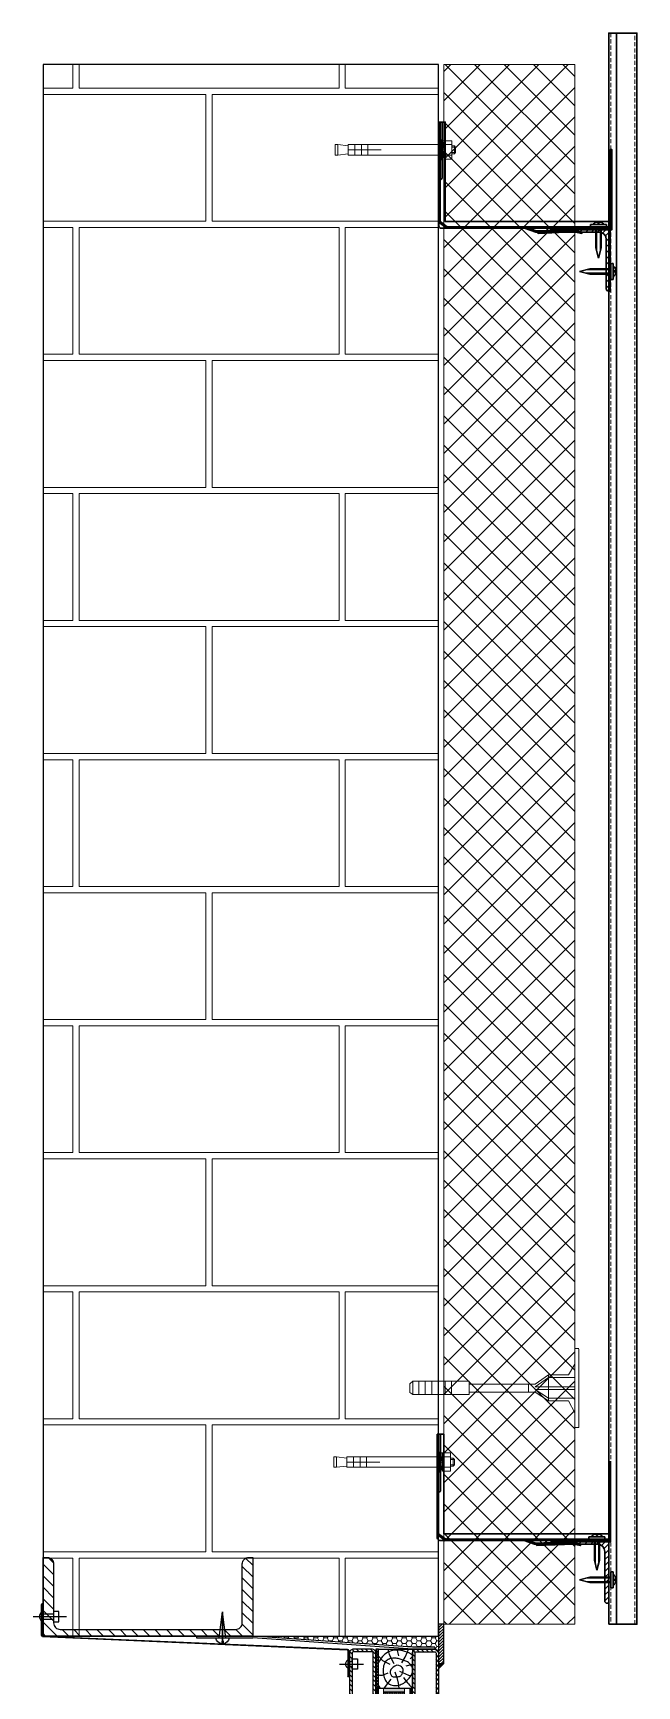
# Model space of a CAD drawing. Header units: millimetres. Extents: x 3616 to 17812, y 1698 to 9799.
# Drawn here: x 4066 to 4527, y 7955 to 9217 of the extents above; entities that cross this region are included whole.
import ezdxf

# ---------------------------------------------------------------- set-up
doc = ezdxf.new("R2010")
doc.units = ezdxf.units.MM
for name, pattern in [('ACAD_ISO02W100', [15, 12, -3]), ('невидимая2', [4.7625, 3.175, -1.5875]), ('ОСЕВАЯ', [50.8, 31.75, -6.35, 6.35, -6.35])]:
    doc.linetypes.add(name, pattern=pattern)
for name, color, linetype, lineweight in [('1', 250, 'Continuous', 30), ('2', 5, 'Continuous', 30), ('3', 4, 'Continuous', 15), ('30', 233, 'Continuous', 5), ('4', 233, 'Continuous', 30), ('An', 6, 'Continuous', 20), ('brackets 80х80', 250, 'Continuous', 30), ('foam', 3, 'Continuous', 5), ('hatch', 6, 'Continuous', 5), ('hidden', 30, 'невидимая2', 5), ('Siding', 3, 'Continuous', 30)]:
    doc.layers.add(name, color=color, linetype=linetype, lineweight=lineweight)
for name, color, linetype in [('B', 82, 'Continuous'), ('base', 5, 'Continuous'), ('wall2', 250, 'Continuous')]:
    doc.layers.add(name, color=color, linetype=linetype)
pattern_1 = [(45, (17875.88, 1174.1216), (-4.4194174, 4.4194174), [])]
pattern_2 = [(45, (1, 542.1392), (-0.56126601, 0.56126601), [])]
pattern_3 = [(45, (1, 592.1392), (-0.56126601, 0.56126601), [])]

# ---------------------------------------------------------------- blocks, each defined once
blk = doc.blocks.new('5х20')
blk.add_line((0, 5.1), (0, -5.1))
at = {"layer": 'base'}
for p, q in [((0, 2.5), (-20, 0)), ((0, 3.2), (0, -3.2)), ((0, -2.5), (-20, 0))]:
    blk.add_line(p, q, dxfattribs=at)
blk.add_lwpolyline([(4.4, -0.6), (2.5, -0.6), (2.5, 0.6), (4.4, 0.6)], dxfattribs=at)
for centre, start, end in [((-1.1, -0.4), 10.5848, 78.3684), ((-1.1, 0.4), 281.6316, 349.4152)]:
    blk.add_arc(centre, 5.6, start, end, dxfattribs=at)
at = {"layer": 'Siding'}
blk.add_line((4.4, 0), (-20, 0), dxfattribs=at)
blk = doc.blocks.new('I 16')
blk.add_lwpolyline([(-60, 0), (0, 0), (0, 160), (-60, 160), (-60, 157, 0.414214), (-55, 152), (-10, 152, -0.414214), (-5, 147), (-5, 13, -0.414214), (-10, 8), (-55, 8, 0.414214), (-60, 3)], format="xyb", close=True)
blk = doc.blocks.new('4a')
at = {"linetype": 'Continuous'}
h = blk.add_hatch(dxfattribs=at)
h.set_pattern_fill('ANSI31', color=256, scale=50, style=0)
h.set_pattern_definition(pattern_1)
h.paths.add_polyline_path([(39373.5, 1547.2, 0.414214), (39368.5, 1552.2), (39365.5, 1552.2), (39365.5, 1492.2), (39386.1, 1492.2), (39386.8, 1497.2), (39378.5, 1497.2, -0.414214), (39373.5, 1502.2)])
h = blk.add_hatch(dxfattribs=at)
h.set_pattern_fill('ANSI31', color=256, scale=50, style=0)
h.set_pattern_definition(pattern_1)
h.paths.add_polyline_path([(39525.5, 1552.2), (39522.5, 1552.2, 0.414214), (39517.5, 1547.2), (39517.5, 1502.2, -0.414214), (39512.5, 1497.2), (39390.1, 1497.2), (39390.8, 1492.2), (39525.5, 1492.2)])
at = {"layer": 'foam', "linetype": 'Continuous'}
h = blk.add_hatch(dxfattribs=at)
h.set_pattern_fill('HONEY', color=256, scale=20, style=0)
h.set_pattern_definition([(0, (17875.8797, 1174.1216), (3.75, 2.1650635), [2.5, -5]), (120, (17875.8797, 1174.1216), (-3.75, 2.16506351), [2.5, -5]), (60, (17875.8797, 1174.1216), (8e-09, 4.33012701), [-5, 2.5])])
h.paths.add_polyline_path([(39223.5, 1492.2), (39223.5, 1479.2, -0.414214), (39226.5, 1482.2), (39226.5, 1483.7), (39243.4, 1483.7), (39365.4, 1492.2)])
for p, q in [((39526, 1497), (39526, 1516.3)), ((39526.3, 1492.8), (39526.3, 1516.3)), ((39526.8, 1492.8), (39526.8, 1516.3)), ((39525.5, 1492.2), (39223.5, 1492.2)), ((39408.5, 1490.7), (39365.5, 1490.7)), ((39525.7, 1492.2), (39375.2, 1492.2)), ((39525.5, 1497), (39526, 1497)), ((39291.5, 1480.8), (39292, 1480.8)), ((39291.5, 1480.8), (39291.5, 1461.5)), ((39292, 1480.8), (39292, 1461.5)), ((39292.3, 1481.1), (39292.3, 1461.5)), ((39292.8, 1481.1), (39292.8, 1461.5))]:
    blk.add_line(p, q)
at = {"color": 3, "linetype": 'ОСЕВАЯ'}
for p, q in [((39533.2, 1507), (39507.8, 1507)), ((39533.2, 1507), (39514.9, 1507)), ((39299.2, 1470.8), (39280.9, 1470.8))]:
    blk.add_line(p, q, dxfattribs=at)
at = {"linetype": 'Continuous'}
for p, q in [((39243.3, 1483.7), (39365.3, 1492.2)), ((39243.5, 1482.2), (39365.5, 1490.7)), ((39525.5, 1492.2), (39293.4, 1482.2)), ((39525.9, 1491.7), (39293.4, 1481.7)), ((39408.5, 1492.2), (39408.5, 1490.7)), ((39226.5, 1483.7), (39243.5, 1483.7)), ((39226.5, 1483.7), (39226.5, 1482.2)), ((39226.5, 1482.2), (39243.5, 1482.2))]:
    blk.add_line(p, q, dxfattribs=at)
for points in [[(39528.3, 1507), (39528.3, 1506), (39527.3, 1504), (39526.8, 1504), (39526.8, 1505), (39517.5, 1505), (39517.5, 1503), (39513.5, 1503), (39513.5, 1511), (39517.5, 1511), (39517.5, 1509), (39526.8, 1509), (39526.8, 1510), (39527.3, 1510), (39528.3, 1508), (39528.3, 1507)], [(39294.3, 1470.8), (39294.3, 1471.8), (39293.3, 1473.8), (39292.8, 1473.8), (39292.8, 1472.8), (39289.5, 1472.8), (39289.5, 1474.8), (39285.5, 1474.8), (39285.5, 1466.8), (39289.5, 1466.8), (39289.5, 1468.8), (39292.8, 1468.8), (39292.8, 1467.8), (39293.3, 1467.8), (39294.3, 1469.8), (39294.3, 1470.8)]]:
    blk.add_lwpolyline(points)
for centre, radius, start, end in [((39526.1, 1516.3), 0.688, 0, 180), ((39526.1, 1516.3), 0.138, 0, 180), ((39525.7, 1492.8), 1.1, 270, 0), ((39525.7, 1492.8), 0.55, 270, 0), ((39293.4, 1481.1), 1.1, 90, 180), ((39293.4, 1481.1), 0.55, 90, 180), ((39292.1, 1461.5), 0.688, 180, 0), ((39292.1, 1461.5), 0.138, 180, 0)]:
    blk.add_arc(centre, radius, start, end)
at = {"linetype": 'Continuous', "rotation": 270}
blk.add_blockref('I 16', (39365.5, 1492.2), dxfattribs=at)
at = {"rotation": 270}
blk.add_blockref('5х20', (39388.5, 1490.7), dxfattribs=at)
blk = doc.blocks.new('wind det')
h = blk.add_hatch()
h.set_pattern_fill('LINE', color=256, scale=0.5, angle=45, style=0)
h.set_pattern_definition([(135, (189169.0732, -31589.4745), (1.122532015, 1.122532015), [])])
h.paths.add_polyline_path([(39219.5, 1501.2), (39223.5, 1501.2), (39223.5, 1489.7), (39223.5, 1471.2), (39219.5, 1471.2)])
h = blk.add_hatch()
h.set_pattern_fill('ANSI31', color=256, scale=20, style=0)
h.set_pattern_definition([(45, (17155.2826, 1174.1216), (-1.76776695, 1.76776695), [])])
h.paths.add_polyline_path([(39243.5, 1465.2), (39243.4, 1465.7), (39243.4, 1466.6), (39243.5, 1467), (39243.5, 1475.7), (39243.5, 1479.2, 0.414214), (39240.5, 1482.2), (39226.5, 1482.2, 0.414214), (39223.5, 1479.2), (39223.5, 1445.2, 0.414214), (39226.5, 1442.2), (39240.5, 1442.2, 0.414214), (39243.5, 1445.2)])
h.paths.add_polyline_path([(39241.5, 1445.2, -0.414214), (39240.5, 1444.2), (39226.5, 1444.2, -0.414214), (39225.5, 1445.2), (39225.5, 1479.2, -0.414214), (39226.5, 1480.2), (39240.5, 1480.2, -0.414214), (39241.5, 1479.2)], flags=16)
h.paths.add_polyline_path([(39273.5, 1479.2, -0.414214), (39274.5, 1480.2), (39288.5, 1480.2, -0.414214), (39289.5, 1479.2), (39289.5, 1474), (39291.5, 1474.2), (39291.5, 1479.2, 0.414214), (39288.5, 1482.2), (39278.4, 1482.2), (39274.5, 1482.2, 0.414214), (39271.5, 1479.2), (39271.5, 1452.2), (39271.5, 1445.2, 0.414214), (39274.5, 1442.2), (39288.5, 1442.2, 0.414214), (39291.5, 1445.2), (39291.5, 1465.5), (39291.5, 1470.2), (39289.5, 1470.5), (39289.5, 1445.2, -0.414214), (39288.5, 1444.2), (39275.5, 1444.2), (39274.5, 1444.2, -0.414214), (39273.5, 1445.2)])
h.paths.add_polyline_path([(39229.5, 1470.6), (39237.5, 1470.6), (39237.5, 1464.6), (39229.5, 1464.6)], flags=8)
h = blk.add_hatch()
h.set_pattern_fill('NET', color=256, scale=0.5, angle=45, style=0)
h.set_pattern_definition([(225, (91617.4024, -24835.7058), (1.122532015, -1.122532015), []), (315, (91617.4024, -24835.7058), (1.122532015, 1.122532015), [])])
h.paths.add_polyline_path([(39269.5, 1452.2), (39271.5, 1452.2), (39271.5, 1479.2), (39271.5, 1482.2), (39269.5, 1482.2)])
for points in [[(39223.5, 1467.2), (39219.5, 1471.2), (39223.5, 1471.2)], [(39249.5, 1452.2), (39249.5, 1449.2), (39265.5, 1449.2), (39265.5, 1452.2)]]:
    blk.add_hatch(color=256).paths.add_polyline_path(points)
h = blk.add_hatch()
h.set_pattern_fill('NET', color=256, scale=0.1, angle=-135, style=0)
h.set_pattern_definition([(135, (189169.07324, -31589.97448), (0.224506403, 0.224506403), []), (45, (189169.07324, -31589.97448), (0.224506403, -0.224506403), [])])
h.paths.add_polyline_path([(39243.5, 1452.2), (39245.5, 1452.2), (39245.5, 1438.7, -0.414214), (39242, 1442.2), (39243.5, 1442.2)])
h = blk.add_hatch()
h.set_pattern_fill('NET', color=256, scale=0.1, angle=-135, style=0)
h.set_pattern_definition([(135, (189170.07324, -31589.97448), (0.224506403, 0.224506403), []), (45, (189170.07324, -31589.97448), (0.224506403, -0.224506403), [])])
h.paths.add_polyline_path([(39271.5, 1442.2), (39273, 1442.2, -0.414214), (39269.5, 1438.7), (39269.5, 1452.2), (39271.5, 1452.2)])
at = {"layer": 'foam'}
h = blk.add_hatch(dxfattribs=at)
h.set_pattern_fill('HEX', color=256, scale=0.15, angle=-90, style=0)
h.set_pattern_definition([(90, (91617.4024, -24835.7058), (-0.824889, 1e-16), [0.47625, -0.9525]), (210, (91617.4024, -24835.7058), (0.4124445, -0.714374829), [0.47625, -0.9525]), (150, (91617.4024, -24835.2295), (-0.4124445, -0.714374829), [0.47625, -0.9525])])
h.paths.add_polyline_path([(39265.5, 1442.2), (39265.5, 1449.2), (39249.5, 1449.2), (39249.5, 1442.2)])
for p, q in [((39219.5, 1471.2), (39223.5, 1467.2)), ((39245.5, 1452.2), (39269.5, 1452.2)), ((39271.5, 1452.2), (39271.5, 1442.2)), ((39242, 1442.2), (39243.5, 1442.2)), ((39249.5, 1449.2), (39265.5, 1449.2)), ((39265.5, 1442.2), (39249.5, 1442.2)), ((39265.5, 1449.2), (39265.5, 1442.2)), ((39273, 1442.2), (39271.5, 1442.2))]:
    blk.add_line(p, q)
for points in [[(39223.5, 1471.2), (39219.5, 1471.2), (39219.5, 1501.2), (39223.5, 1501.2)], [(39243.5, 1452.2), (39269.5, 1452.2), (39269.5, 1482.2), (39243.5, 1482.2)], [(39271.5, 1452.2), (39269.5, 1452.2), (39269.5, 1482.2), (39271.5, 1482.2)]]:
    blk.add_lwpolyline(points, close=True)
for points in [[(39240.5, 1442.2, 0.414214), (39243.5, 1445.2), (39243.5, 1479.2, 0.414214), (39240.5, 1482.2), (39226.5, 1482.2, 0.414214), (39223.5, 1479.2), (39223.5, 1445.2, 0.414214), (39226.5, 1442.2)], [(39240.5, 1444.2, 0.414214), (39241.5, 1445.2), (39241.5, 1479.2, 0.414214), (39240.5, 1480.2), (39226.5, 1480.2, 0.414214), (39225.5, 1479.2), (39225.5, 1445.2, 0.414214), (39226.5, 1444.2)]]:
    blk.add_lwpolyline(points, format="xyb", close=True)
blk.add_lwpolyline([(39241.5, 1475.7), (39241.5, 1478.2)])
for points in [[(39278.4, 1482.2), (39288.5, 1482.2, -0.414214), (39291.5, 1479.2), (39291.5, 1445.2, -0.414214), (39288.5, 1442.2), (39274.5, 1442.2, -0.414214), (39271.5, 1445.2), (39271.5, 1479.2, -0.414214), (39274.5, 1482.2), (39278.4, 1482.2)], [(39275.5, 1444.2), (39274.5, 1444.2, -0.414214), (39273.5, 1445.2), (39273.5, 1479.2, -0.414214), (39274.5, 1480.2), (39288.5, 1480.2, -0.414214), (39289.5, 1479.2), (39289.5, 1445.2, -0.414214), (39288.5, 1444.2), (39275.5, 1444.2)]]:
    blk.add_lwpolyline(points, format="xyb")
for centre, radius, start, end in [((39240.5, 1479.2), 3, 360, 90), ((39245.5, 1442.2), 3.5, 180, 270), ((39269.5, 1442.2), 3.5, 270, 0)]:
    blk.add_arc(centre, radius, start, end)
at = {"layer": '3'}
for p, q in [((39245.5, 1452.2), (39245.5, 892.2)), ((39249.5, 1452.2), (39249.5, 892.2)), ((39265.5, 1452.2), (39265.5, 892.2)), ((39269.5, 1452.2), (39269.5, 892.2))]:
    blk.add_line(p, q, dxfattribs=at)
at = {"layer": 'B'}
blk.add_lwpolyline([(39243.5, 1452.2), (39269.5, 1452.2), (39269.5, 1482.2), (39243.5, 1482.2)], close=True, dxfattribs=at)
at = {"layer": 'B', "linetype": 'ByBlock'}
for points in [[(39243.5, 1477.6), (39244.2, 1478.1), (39245.8, 1479.1), (39247.5, 1479.9), (39249.2, 1480.4), (39250.8, 1480.8), (39252.4, 1481.1), (39254, 1481.3), (39255.5, 1481.4), (39257, 1481.3), (39258.4, 1481.1), (39259.7, 1480.8), (39261, 1480.4), (39262.2, 1479.8), (39263.4, 1479.1), (39264.5, 1478.3), (39265.5, 1477.4), (39266.4, 1476.5), (39267.3, 1475.4), (39268, 1474.4), (39268.7, 1473.3), (39269.2, 1472.2), (39269.5, 1471.6)], [(39251.5, 1471.6), (39249, 1476.1), (39247.3, 1480), (39246.6, 1482.2)], [(39253.9, 1477.1), (39255.2, 1482.2)], [(39257.5, 1471), (39259.6, 1474.7), (39261, 1478.1), (39261.9, 1481.2), (39262.1, 1482.2)], [(39245.2, 1474.8), (39243.5, 1476.6)], [(39248.2, 1469.4), (39243.5, 1470.8)], [(39253.4, 1465.4), (39246.6, 1462.2), (39243.5, 1462.1)], [(39255.3, 1469.9), (39257, 1469.1), (39258.3, 1468.3), (39259.3, 1467.5), (39259.9, 1466.7), (39260.3, 1465.9), (39260.5, 1465.1), (39260.5, 1464.4), (39260.4, 1463.8), (39260.3, 1463.2), (39260.1, 1462.7), (39259.8, 1462.3), (39259.5, 1461.9), (39259.2, 1461.6), (39258.7, 1461.3), (39258.3, 1461.1), (39257.8, 1461), (39257.2, 1460.9), (39256.6, 1460.9), (39255.9, 1460.9), (39255.3, 1460.9), (39254.6, 1461), (39254, 1461.2), (39253.4, 1461.4), (39252.9, 1461.6), (39252.4, 1461.9), (39252, 1462.3), (39251.6, 1462.7), (39251.3, 1463.2), (39251.1, 1463.7), (39250.9, 1464.2), (39250.8, 1464.8), (39250.7, 1465.5), (39250.6, 1466.1), (39250.7, 1466.8), (39250.9, 1467.5), (39251.3, 1468.2), (39251.8, 1468.7), (39252.7, 1469.2), (39253.8, 1469.6), (39255.3, 1469.9)], [(39257, 1464.9), (39255.3, 1460.5), (39254.3, 1456.3), (39253.9, 1452.3), (39253.9, 1452.2)], [(39260.4, 1470.4), (39266.2, 1473.2), (39269.5, 1476.7)], [(39250.4, 1460.6), (39249.4, 1459), (39248.4, 1457.6), (39247.4, 1456.5), (39246.5, 1455.6), (39245.7, 1454.7), (39245, 1453.9), (39244.3, 1453.1), (39243.7, 1452.2)], [(39260.1, 1459.2), (39265.1, 1452.7), (39265.2, 1452.2)], [(39262.3, 1463.9), (39264.1, 1463), (39265.5, 1462.5), (39266.6, 1462.1), (39267.6, 1462), (39268.5, 1462.1), (39269.5, 1462.5)], [(39269.5, 1454.3), (39269.2, 1453.8), (39268.5, 1452.6), (39268.2, 1452.2)]]:
    blk.add_lwpolyline(points, dxfattribs=at)
blk.add_lwpolyline([(39256.9, 1475.3), (39257.7, 1475.3), (39258.6, 1475.3), (39259.5, 1475.1), (39260.4, 1474.9), (39261.2, 1474.6), (39262, 1474.3), (39262.7, 1473.8), (39263.4, 1473.3), (39264, 1472.7), (39264.5, 1472), (39264.9, 1471.2), (39265.2, 1470.4), (39265.5, 1469.5), (39265.7, 1468.5), (39265.8, 1467.4), (39265.9, 1466.3), (39265.9, 1465.2), (39265.8, 1464), (39265.6, 1462.8), (39265.4, 1461.6), (39265.1, 1460.5), (39264.7, 1459.4), (39264.2, 1458.3), (39263.5, 1457.4), (39262.8, 1456.6), (39261.9, 1455.9), (39261, 1455.4), (39260, 1454.9), (39259, 1454.6), (39258, 1454.4), (39256.9, 1454.3), (39255.9, 1454.3), (39254.9, 1454.4), (39253.9, 1454.6), (39252.9, 1454.9), (39252, 1455.3), (39251, 1455.8), (39250.2, 1456.3), (39249.3, 1457), (39248.4, 1457.7), (39247.6, 1458.4), (39246.8, 1459.2), (39246, 1460.1), (39245.3, 1461), (39244.7, 1461.9), (39244.2, 1462.9), (39243.8, 1463.8), (39243.5, 1464.7), (39243.4, 1465.7), (39243.4, 1466.6), (39243.5, 1467.4), (39243.7, 1468.3), (39244.1, 1469), (39244.5, 1469.8), (39244.9, 1470.4), (39245.4, 1471), (39246, 1471.5), (39246.6, 1472), (39247.2, 1472.4), (39247.9, 1472.7), (39248.5, 1473), (39249.2, 1473.2), (39249.9, 1473.5), (39250.7, 1473.8), (39251.4, 1474), (39252.1, 1474.3), (39252.9, 1474.5), (39253.6, 1474.8), (39254.4, 1475), (39255.2, 1475.1), (39256, 1475.2)], close=True, dxfattribs=at)
blk = doc.blocks.new('К3')
at = {"layer": 'hatch'}
h = blk.add_hatch(dxfattribs=at)
h.set_pattern_fill('ANSI31', color=256, scale=0.25, style=0)
h.set_pattern_definition([(225, (-4367.9386, 16477.5957), (0.561266008, -0.561266008), [])])
h.paths.add_polyline_path([(9280.7, 1297.2), (9220.7, 1297.2), (9220.7, 1253.2), (9219.5, 1253.2), (9219.5, 1297.2), (9219.5, 1298.4), (9280.7, 1298.4)])
h = blk.add_hatch(dxfattribs=at)
h.set_pattern_fill('ANSI31', color=256, scale=0.25, style=0)
h.set_pattern_definition(pattern_3)
h.paths.add_polyline_path([(9221.7, 1297.2), (9221.7, 1290.7), (9220.7, 1290.7), (9220.7, 1297.2)])
h = blk.add_hatch(dxfattribs=at)
h.set_pattern_fill('ANSI31', color=256, scale=0.25, style=0)
h.set_pattern_definition(pattern_2)
edge = h.paths.add_edge_path()
edge.add_line((9230.3, 1166.2), (9225.2, 1166.2))
edge.add_line((9225.2, 1166.2), (9220.7, 1172.2))
edge.add_line((9220.7, 1172.2), (9220.7, 1231.8))
edge.add_arc((9218.7, 1231.8), 2, 0, 18.1873)
edge.add_line((9220.6, 1232.5), (9217.8, 1240.3))
edge.add_arc((9219.7, 1240.9), 2, 176.1109, 198.1873, ccw=False)
edge.add_line((9217.7, 1241.1), (9218.5, 1267))
edge.add_line((9218.5, 1267), (9216.7, 1275.5))
edge.add_line((9216.7, 1275.5), (9217.7, 1275.7))
edge.add_line((9217.7, 1275.7), (9219.5, 1267))
edge.add_line((9219.5, 1267), (9218.7, 1241))
edge.add_arc((9219.7, 1240.9), 1, 176.1109, 198.1873)
edge.add_line((9218.8, 1240.6), (9221.6, 1232.8))
edge.add_arc((9218.7, 1231.8), 3, 0, 18.1873, ccw=False)
edge.add_line((9221.7, 1231.8), (9221.7, 1172.6))
edge.add_line((9221.7, 1172.6), (9225.7, 1167.2))
edge.add_line((9225.7, 1167.2), (9230.3, 1167.2))
edge.add_line((9230.3, 1167.2), (9230.3, 1166.2))
h = blk.add_hatch(dxfattribs=at)
h.set_pattern_fill('ANSI31', color=256, scale=0.25, style=0)
h.set_pattern_definition(pattern_3)
h.paths.add_polyline_path([(9220.7, 1277.2), (9221.7, 1277.2), (9221.7, 1285.7), (9220.7, 1285.7)])
h = blk.add_hatch(dxfattribs=at)
h.set_pattern_fill('ANSI31', color=256, scale=0.25, style=0)
h.paths.add_polyline_path([(9258.3, 1167.2), (9265.7, 1167.2), (9265.7, 1166.2), (9258.3, 1166.2)])
h = blk.add_hatch(dxfattribs=at)
h.set_pattern_fill('ANSI31', color=256, scale=0.25, style=0)
h.set_pattern_definition(pattern_2)
h.paths.add_polyline_path([(9293.7, 1167.2), (9301.7, 1167.2), (9301.7, 1166.2), (9293.7, 1166.2)])
at = {"layer": '2'}
blk.add_lwpolyline([(9280.7, 1297.2), (9220.7, 1297.2), (9220.7, 1253.2), (9219.5, 1253.2), (9219.5, 1297.2), (9219.5, 1298.4), (9280.7, 1298.4)], close=True, dxfattribs=at)
at = {"layer": 'brackets 80х80'}
blk.add_line((9221.7, 1297.2), (9221.7, 1172.6), dxfattribs=at)
for points in [[(9220.7, 1297.2), (9220.7, 1168.2, 0.414214), (9222.7, 1166.2), (9301.7, 1166.2), (9301.7, 1171.2), (9225.7, 1171.2), (9225.7, 1297.2)], [(9230.3, 1166.2), (9230.3, 1166.2), (9230.3, 1166.2), (9230.3, 1166.2), (9230.3, 1166.2), (9225.2, 1166.2), (9220.7, 1172.2), (9220.7, 1231.8, 0.079524), (9220.6, 1232.5), (9217.8, 1240.3, -0.096626), (9217.7, 1241.1), (9218.5, 1267), (9216.7, 1275.5), (9217.7, 1275.7), (9219.5, 1267), (9218.7, 1241, 0.096626), (9218.8, 1240.6), (9221.6, 1232.8, -0.079524), (9221.7, 1231.8), (9221.7, 1172.6), (9225.7, 1167.2), (9230.3, 1167.2)]]:
    blk.add_lwpolyline(points, format="xyb", close=True, dxfattribs=at)
for points in [[(9221.7, 1297.2), (9221.7, 1290.7), (9220.7, 1290.7), (9220.7, 1297.2)], [(9220.7, 1277.2), (9221.7, 1277.2), (9221.7, 1285.7), (9220.7, 1285.7)], [(9258.3, 1167.2), (9265.7, 1167.2), (9265.7, 1166.2), (9258.3, 1166.2)], [(9293.7, 1167.2), (9301.7, 1167.2), (9301.7, 1166.2), (9293.7, 1166.2)]]:
    blk.add_lwpolyline(points, close=True, dxfattribs=at)
for points in [[(9218.5, 1264.3), (9217.6, 1263.1), (9216.7, 1242.2), (9217.7, 1241.1)], [(9225.7, 1167.2), (9301.7, 1167.2)]]:
    blk.add_lwpolyline(points, dxfattribs=at)
blk.add_lwpolyline([(9301.7, 1168.7), (9259.2, 1168.7, 0.414214), (9257.7, 1167.2), (9257.7, 1167.2)], format="xyb", dxfattribs=at)
blk = doc.blocks.new('L')
at = {"layer": 'hatch'}
h = blk.add_hatch(dxfattribs=at)
h.set_pattern_fill('ANSI31', color=256, style=0)
h.set_pattern_definition([(225, (18.81922, -138.920135), (-0.04490128, 0.04490128), [])])
edge = h.paths.add_edge_path()
edge.add_line((0.1, 0.21), (0.1, 0.964))
edge.add_arc((0.064, 0.964), 0.036, 0, 90)
edge.add_line((0.064, 1), (0.04, 1))
edge.add_line((0.04, 1), (0.04, 0.04))
edge.add_line((0.04, 0.04), (1, 0.04))
edge.add_line((1, 0.04), (1, 0.064))
edge.add_arc((0.964, 0.064), 0.036, 0, 90)
edge.add_line((0.964, 0.1), (0.21, 0.1))
edge.add_arc((0.21, 0.21), 0.11, 180, 270, ccw=False)
at = {"layer": '2'}
for p, q in [((0.04, 0.04), (0.04, 1)), ((0.064, 1), (0.04, 1)), ((0.1, 0.21), (0.1, 0.964)), ((1, 0.04), (0.04, 0.04)), ((0.964, 0.1), (0.21, 0.1)), ((1, 0.04), (1, 0.064))]:
    blk.add_line(p, q, dxfattribs=at)
for centre, radius, start, end in [((0.064, 0.964), 0.036, 0, 90), ((0.21, 0.21), 0.11, 180, 270), ((0.964, 0.064), 0.036, 0, 90)]:
    blk.add_arc(centre, radius, start, end, dxfattribs=at)
blk = doc.blocks.new('8х70')
at = {"layer": 'An'}
for p, q in [((-4, 3), (-4, 9)), ((-4, 2.6), (-4, 3)), ((-4, 1), (-4, 1.6)), ((-3, 11), (-2, 12)), ((-2, 12), (2, 12)), ((3, 11), (2, 12)), ((4, 3), (4, 9)), ((4, 2.4), (4, 3)), ((4, 1), (4, 1.4)), ((0, -70), (0, -45)), ((-4, -55), (4, -55)), ((-4, -60), (4, -60)), ((-4, -65), (4, -65)), ((-4, -78), (-3, -70)), ((4, -78), (3, -70))]:
    blk.add_line(p, q, dxfattribs=at)
at = {"layer": 'An', "lineweight": 5}
for p, q in [((-2, 12), (-2, 9)), ((2, 12), (2, 9))]:
    blk.add_line(p, q, dxfattribs=at)
at = {"layer": 'An'}
for points in [[(-7.6, 0), (7.6, 0), (7.6, 1), (-7.6, 1)], [(-7, 3), (7, 3), (7, 9), (-7, 9)], [(-4, 0), (4, 0), (4, -70), (-4, -70)], [(-3, 9), (3, 9), (3, 11), (-3, 11)], [(-4, -80), (4, -80), (4, -78), (-4, -78)]]:
    blk.add_lwpolyline(points, close=True, dxfattribs=at)
for points in [[(-7, 3), (0, 2), (0, 1), (-7, 2), (-7, 3)], [(0, 3), (7, 2), (7, 1), (0, 2), (0, 3)]]:
    blk.add_lwpolyline(points, dxfattribs=at)
blk = doc.blocks.new('AN1')
at = {"color": 0, "linetype": 'ACAD_ISO02W100', "lineweight": 13, "ltscale": 5}
for p, q in [((-276.1, 96.7), (-266, 96.7)), ((-276.1, 92.2), (-266, 92.2)), ((-276.1, 87.2), (-266, 87.2)), ((-276.1, 82.2), (-266, 82.2)), ((-276.1, 77.1), (-266, 77.1)), ((-276.1, 72.1), (-266, 72.1)), ((-276.1, 67.1), (-266, 67.1)), ((-274.2, 8.3), (-268.2, 8.3)), ((-270.2, 3.2), (-270.2, -27)), ((-281, -6.8), (-261.1, -6.8))]:
    blk.add_line(p, q, dxfattribs=at)
blk.add_lwpolyline([(-276.1, 53.7), (-266, 53.7), (-266, 96.7), (-267.9, 98.9), (-274.5, 98.9), (-276.1, 96.7)], close=True, dxfattribs=at)
for points in [[(-274.2, 53.7), (-274.2, 3.2), (-281, -6.8), (-281, -22.2), (-290.1, -27)], [(-253, -27), (-261.1, -22.2), (-261.1, -6.8), (-268.2, 3.2), (-268.2, 53.7)], [(-278.9, -27), (-278.9, -6.8), (-272.2, 3.2), (-272.2, -27)], [(-270.2, 3.2), (-263.1, -6.8), (-263.1, -27)], [(-301.4, -30), (-241, -30), (-241, -27), (-301.4, -27), (-301.4, -30)]]:
    blk.add_lwpolyline(points, dxfattribs=at)
blk = doc.blocks.new('deco')
at = {"layer": '3'}
for p, q in [((-0.292, 0), (-0.292, 1.201)), ((0.293, 0), (0.293, 1.201))]:
    blk.add_line(p, q, dxfattribs=at)
at = {"layer": '4'}
for p, q in [((0, 1.485), (-0.5, 1)), ((-0.5, 0), (-0.5, 1)), ((0, 1.485), (0.5, 1)), ((0.5, 0), (0.5, 1)), ((0.5, 0), (-0.5, 0)), ((1.519, 0), (-1.519, 0)), ((-1.519, 0), (-1.519, -0.111)), ((-1.519, -0.111), (1.519, -0.111)), ((-0.084, -0.233), (-0.455, -0.233)), ((0.084, -0.166), (-0.084, -0.166)), ((-0.084, -0.166), (-0.084, -0.233)), ((0.084, -0.233), (0.084, -0.166)), ((0.455, -0.233), (0.084, -0.233)), ((1.519, -0.111), (1.519, 0))]:
    blk.add_line(p, q, dxfattribs=at)
for major_axis, start_param, end_param in [((-1.519, 0), 0.791077, 1.266344), ((1.519, 0), -1.266344, -0.791077)]:
    blk.add_ellipse((0, 0.245), major_axis=major_axis, ratio=0.329918, start_param=start_param, end_param=end_param, dxfattribs=at)

msp = doc.modelspace()

# ---------------------------------------------------------------- hatches: boundary and pattern name
at = {"layer": '30', "lineweight": 5}
h = msp.add_hatch(dxfattribs=at)
h.set_pattern_fill('ANSI37', color=256, scale=5, style=0)
h.set_pattern_definition([(45, (11454.455, 5801.26), (-11.22532, 11.22532), []), (135, (11454.455, 5801.26), (-11.22532, -11.22532), [])])
h.paths.add_polyline_path([(4379.3, 9193.4), (4479.3, 9193.4), (4479.3, 8002.4), (4379.3, 8002.4)])
at = {"layer": 'hatch'}
h = msp.add_hatch(dxfattribs=at)
h.set_pattern_fill('AR-B816C', color=253, scale=0.5, style=0)
h.set_pattern_definition([(0, (-1080.8, 8154.46), (101.6, 101.6), [198.4375, -4.7625]), (0, (-1182.4, 8159.22), (101.6, 101.6), [198.4375, -4.7625]), (90, (-1080.8, 8154.46), (-101.6, 101.6), [-106.3625, 96.8375]), (90, (-1085.56, 8154.46), (-101.6, 101.6), [-106.3625, 96.8375])])
h.paths.add_polyline_path([(4073.4, 7993.4), (4375.4, 7993.4), (4375.4, 9193.4), (4073.4, 9193.4)])

# ---------------------------------------------------------------- linework, layer by layer
at = {"color": 253}
msp.add_lwpolyline([(4073.4, 7993.4), (4375.4, 7993.4), (4375.4, 9193.4), (4073.4, 9193.4)], close=True, dxfattribs=at)
at = {"layer": '1'}
msp.add_line((4511.2, 9217.4), (4511.2, 8002.4), dxfattribs=at)
msp.add_lwpolyline([(4505.3, 8002.4), (4526.8, 8002.4), (4526.8, 9217.4), (4505.3, 9217.4)], close=True, dxfattribs=at)
at = {"layer": '30'}
msp.add_lwpolyline([(4379.3, 9193.4), (4479.3, 9193.4), (4479.3, 8002.4), (4379.3, 8002.4)], close=True, dxfattribs=at)
at = {"layer": 'hidden'}
msp.add_lwpolyline([(4506.8, 8002.4), (4525.3, 8002.4), (4525.3, 9217.4), (4506.8, 9217.4)], close=True, dxfattribs=at)

# ---------------------------------------------------------------- block references
at = {"xscale": -1}
for name in ['4a', 'wind det']:
    msp.add_blockref(name, (43598.9, 6501.2), dxfattribs=at)
at = {"layer": 'An', "rotation": 270}
for p in [(4376.4, 9128.2), (4375.4, 8126.2)]:
    msp.add_blockref('8х70', p, dxfattribs=at)
at = {"layer": 'brackets 80х80', "xscale": -1, "rotation": 270}
for p in [(3209.3, -152.3), (3208.2, -1154.3)]:
    msp.add_blockref('К3', p, dxfattribs=at)
at = {"layer": 'brackets 80х80'}
for name, p, xscale, yscale, zscale, rotation in [('L', (4508.4, 9070.4), -50, 50, 50, 90), ('deco', (4497.5, 9069.4), 4, 16, 4, 179.9999999999976), ('deco', (4506.8, 9035.4), 4, 16, 4, 89.9999999999976), ('L', (4507.3, 8068.4), -50, 50, 50, 90), ('deco', (4496.3, 8067.4), 4, 16, 4, 179.9999999999976), ('deco', (4506.8, 8036.3), 4, 16, 4, 89.9999999999976)]:
    msp.add_blockref(name, p, dxfattribs=dict(at, xscale=xscale, yscale=yscale, zscale=zscale, rotation=rotation))
at = {"layer": 'wall2', "lineweight": 20, "rotation": 90}
msp.add_blockref('AN1', (4452.4, 8453.9), dxfattribs=at)

doc.saveas('drawing.dxf')
